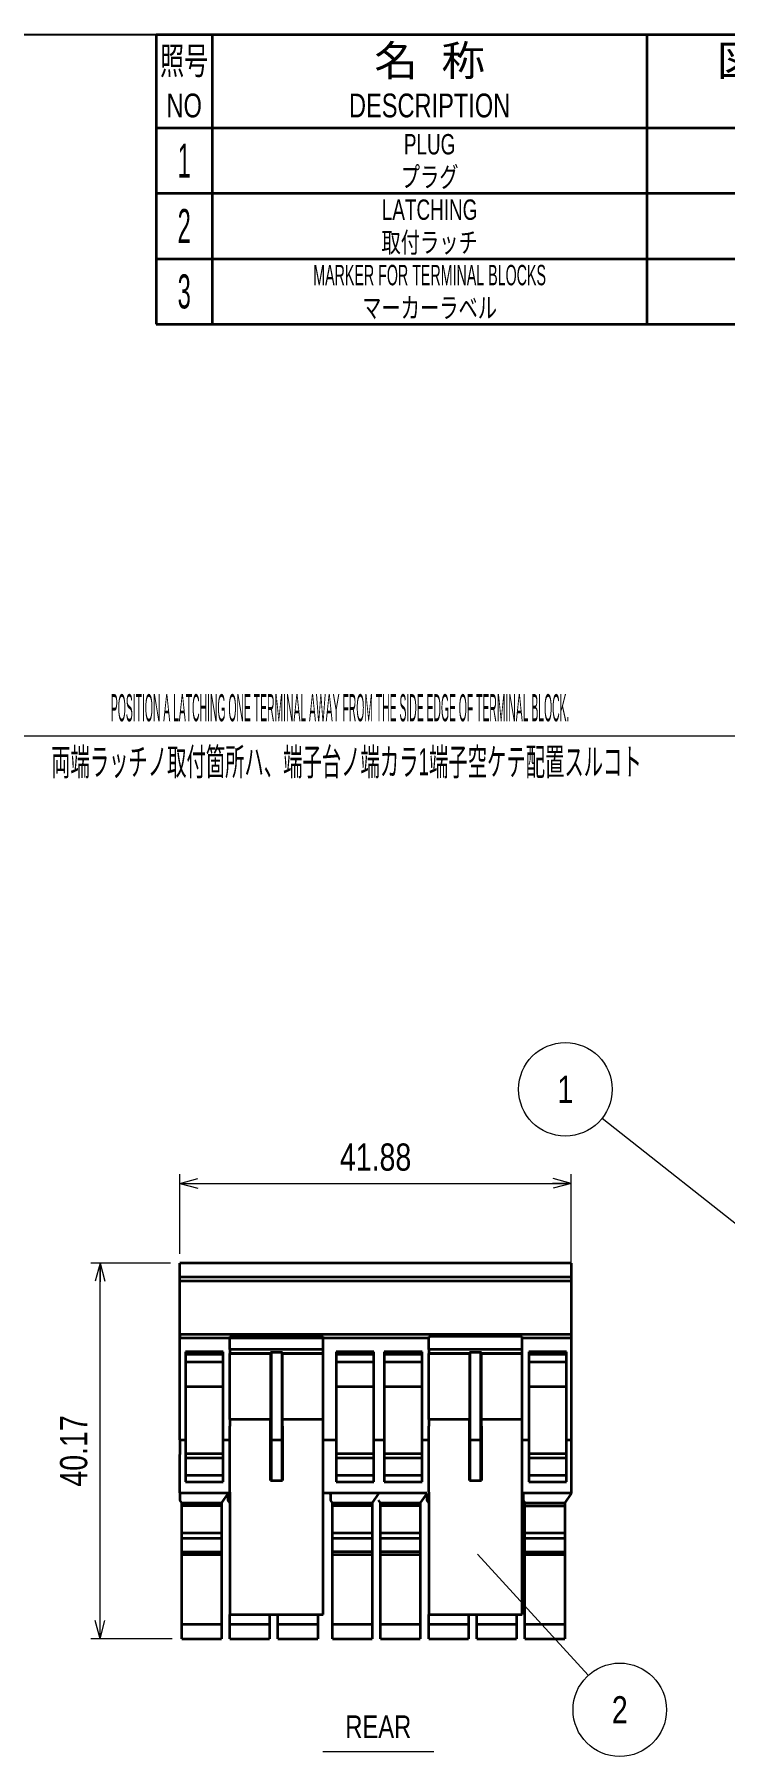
# Model space of a CAD drawing. Header units: millimetres. Extents: x 7 to 413, y 10 to 287.
# Drawn here: x 221.5 to 295.3, y 102.5 to 286.8 of the extents above; entities that cross this region are included whole.
import ezdxf
from ezdxf.enums import TextEntityAlignment as Align

# ---------------------------------------------------------------- set-up
doc = ezdxf.new("R2010")
doc.units = ezdxf.units.MM
for name, color, linetype in [('1', 7, 'Continuous'), ('GR01_バルーン', 7, 'Continuous'), ('図面枠D8M', 7, 'Continuous'), ('表題、部品表', 7, 'Continuous'), ('表題、部品表_02', 7, 'Continuous'), ('表題、部品表_03', 7, 'Continuous')]:
    doc.layers.add(name, color=color, linetype=linetype)
doc.styles.add('HG丸ｺﾞｼｯｸM-PRO', font='')
doc.styles.get('HG丸ｺﾞｼｯｸM-PRO').set_extended_font_data('HG丸ｺﾞｼｯｸM-PRO')

# ---------------------------------------------------------------- blocks, each defined once
blk = doc.blocks.new('BLKF023')
at = {"layer": '図面枠D8M', "color": 2, "linetype": 'Continuous', "lineweight": 25}
blk.add_line((33, 286.75), (413, 286.75), dxfattribs=at)
blk = doc.blocks.new('BLKF027')
at = {"layer": '図面枠D8M', "color": 4, "linetype": 'Continuous', "lineweight": 35}
for p, q in [((234.5, 286.75), (234.5, 276.75)), ((234.5, 286.75), (413, 286.75)), ((240.5, 286.75), (240.5, 276.75)), ((287, 286.75), (287, 276.75)), ((322, 286.75), (322, 276.75)), ((342, 286.75), (342, 276.75)), ((366, 286.75), (366, 276.75)), ((374, 286.75), (374, 276.75)), ((413, 286.75), (413, 276.75)), ((342, 281.75), (366, 281.75)), ((348, 280.75), (348, 281.75)), ((354, 281.75), (354, 280.75)), ((360, 281.75), (360, 280.75)), ((234.5, 276.75), (413, 276.75))]:
    blk.add_line(p, q, dxfattribs=at)
at = {"layer": '図面枠D8M', "color": 3, "linetype": 'Continuous', "lineweight": 35, "style": 'HG丸ｺﾞｼｯｸM-PRO'}
for s, height, width, p in [('照号', 2.909, 0.651535, (237.5, 283.95)), ('名  称', 3.273, 1.042426, (263.75, 283.95)), ('図面番号', 3.273, 1.127518, (304.5, 283.95)), ('材 料', 3.273, 1.042439, (332, 283.95)), ('一組分所要数', 2.036, 0.966638, (354, 285.25)), ('質量', 2.909, 0.781842, (370, 284.25)), ('記  事', 3.273, 1.042426, (393.5, 283.95)), ('PCS./SET.', 1.309, 0.862935, (354.5, 282.75)), ('NO', 2.545, 0.740841, (237.5, 279.15)), ('DESCRIPTION', 2.5455, 0.741365, (263.75, 279.15)), ('DRG.NO.', 2.545, 0.741189, (304.5, 279.15)), ('MATERIAL', 2.545, 0.594756, (332, 279.15)), ('REMARKS', 2.545, 0.742803, (393.5, 279.15)), ('WEIGHT', 1.309, 0.635507, (370, 279.25))]:
    blk.add_text(s, height=height, dxfattribs=dict(at, width=width)).set_placement(p, align=Align.MIDDLE_CENTER)
blk = doc.blocks.new('BLKF026')
at = {"layer": '図面枠D8M', "color": 3, "linetype": 'Continuous', "lineweight": 35}
blk.add_blockref('BLKF027', (0, 0), dxfattribs=at)
blk = doc.blocks.new('BLKF028')
at = {"layer": '表題、部品表_02', "color": 4, "linetype": 'Continuous', "lineweight": 35}
for p, q in [((234.5, 276.75), (234.5, 269.75)), ((234.5, 276.75), (413, 276.75)), ((240.5, 276.75), (240.5, 269.75)), ((287, 276.75), (287, 269.75)), ((322, 276.75), (322, 269.75)), ((342, 276.75), (342, 269.75)), ((348, 276.75), (348, 269.75)), ((354, 276.75), (354, 269.75)), ((360, 269.75), (360, 276.75)), ((366, 276.75), (366, 269.75)), ((374, 276.75), (374, 269.75)), ((413, 276.75), (413, 269.75)), ((234.5, 269.75), (413, 269.75))]:
    blk.add_line(p, q, dxfattribs=at)
blk = doc.blocks.new('FXTIP_ARROW_S')
at = {"color": 0, "linetype": 'Continuous', "lineweight": -2}
for q in [(-1, 0), (-0.966, 0.259), (-0.966, -0.259)]:
    blk.add_line((0, 0), q, dxfattribs=at)
blk = doc.blocks.new('FXTIP_ARROW_E')
at = {"color": 0, "linetype": 'Continuous', "lineweight": -2}
for q in [(-1, 0), (-0.966, 0.259), (-0.966, -0.259)]:
    blk.add_line((0, 0), q, dxfattribs=at)
blk = doc.blocks.new('BLKF049')
at = {"layer": '表題、部品表_02', "color": 4, "linetype": 'Continuous', "lineweight": 35}
for p, q in [((234.5, 269.75), (234.5, 262.75)), ((234.5, 269.75), (413, 269.75)), ((240.5, 269.75), (240.5, 262.75)), ((287, 269.75), (287, 262.75)), ((322, 269.75), (322, 262.75)), ((342, 269.75), (342, 262.75)), ((348, 269.75), (348, 262.75)), ((354, 269.75), (354, 262.75)), ((360, 262.75), (360, 269.75)), ((366, 269.75), (366, 262.75)), ((374, 269.75), (374, 262.75)), ((413, 269.75), (413, 262.75)), ((234.5, 262.75), (413, 262.75))]:
    blk.add_line(p, q, dxfattribs=at)
blk = doc.blocks.new('BLKF050')
at = {"layer": '表題、部品表_02', "color": 4, "linetype": 'Continuous', "lineweight": 35}
for p, q in [((234.5, 262.75), (234.5, 255.75)), ((234.5, 262.75), (413, 262.75)), ((240.5, 262.75), (240.5, 255.75)), ((287, 262.75), (287, 255.75)), ((322, 262.75), (322, 255.75)), ((342, 262.75), (342, 255.75)), ((348, 262.75), (348, 255.75)), ((354, 262.75), (354, 255.75)), ((360, 255.75), (360, 262.75)), ((366, 262.75), (366, 255.75)), ((374, 262.75), (374, 255.75)), ((413, 262.75), (413, 255.75)), ((234.5, 255.75), (413, 255.75))]:
    blk.add_line(p, q, dxfattribs=at)

msp = doc.modelspace()

# ---------------------------------------------------------------- linework, layer by layer
at = {"layer": '1', "color": 7, "linetype": 'Continuous', "lineweight": 35}
for p, q in [((237.03, 136.36), (237.03, 155.26)), ((278.9, 155.26), (237.03, 155.26)), ((278.9, 155.26), (278.9, 153.76)), ((278.9, 153.76), (237.03, 153.76)), ((237.03, 153.39), (278.9, 153.39)), ((278.9, 153.76), (278.9, 153.39)), ((278.9, 153.39), (278.9, 147.66)), ((237.03, 147.66), (237.03, 147.29)), ((237.03, 147.66), (278.9, 147.66)), ((278.9, 147.66), (278.9, 147.29)), ((237.03, 147.29), (242.38, 147.29)), ((237.03, 147.29), (263.65, 147.29)), ((241.68, 145.79), (237.63, 145.79)), ((237.63, 145.79), (237.63, 136.36)), ((241.68, 136.36), (241.68, 145.79)), ((252.38, 147.41), (242.38, 147.41)), ((242.38, 147.41), (242.38, 147.26)), ((242.38, 146.02), (242.38, 147.26)), ((252.38, 146.02), (242.38, 146.02)), ((242.38, 146.02), (242.38, 145.65)), ((242.38, 145.65), (246.73, 145.65)), ((242.38, 145.65), (242.38, 145.58)), ((246.73, 145.73), (248.03, 145.73)), ((246.73, 145.65), (246.73, 145.73)), ((246.73, 145.58), (246.73, 145.65)), ((246.83, 136.36), (246.83, 145.73)), ((247.93, 145.73), (247.93, 136.36)), ((248.03, 145.65), (248.03, 145.73)), ((248.03, 145.65), (252.38, 145.65)), ((248.03, 145.58), (248.03, 145.65)), ((252.38, 147.26), (252.38, 147.41)), ((252.38, 146.02), (252.38, 147.26)), ((252.38, 145.65), (252.38, 146.02)), ((252.38, 145.58), (252.38, 145.65)), ((257.8, 145.79), (253.75, 145.79)), ((253.75, 145.79), (253.75, 136.36)), ((257.8, 136.36), (257.8, 145.79)), ((262.95, 145.79), (258.9, 145.79)), ((258.9, 145.79), (258.9, 136.36)), ((262.95, 136.36), (262.95, 145.79)), ((273.65, 147.41), (263.65, 147.41)), ((263.65, 147.41), (263.65, 147.26)), ((263.65, 146.02), (263.65, 147.26)), ((273.65, 146.02), (263.65, 146.02)), ((263.65, 146.02), (263.65, 145.65)), ((263.65, 145.65), (268, 145.65)), ((263.65, 145.65), (263.65, 145.58)), ((268, 145.73), (269.3, 145.73)), ((268, 145.65), (268, 145.73)), ((268, 145.58), (268, 145.65)), ((268.1, 136.36), (268.1, 145.73)), ((269.2, 145.73), (269.2, 136.36)), ((269.3, 145.65), (269.3, 145.73)), ((269.3, 145.65), (273.65, 145.65)), ((269.3, 145.58), (269.3, 145.65)), ((273.65, 147.26), (273.65, 147.41)), ((273.65, 147.29), (278.9, 147.29)), ((273.65, 146.02), (273.65, 147.26)), ((273.65, 145.65), (273.65, 146.02)), ((273.65, 145.58), (273.65, 145.65)), ((278.4, 145.79), (274.35, 145.79)), ((274.35, 145.79), (274.35, 136.36)), ((278.4, 136.36), (278.4, 145.79)), ((278.9, 147.29), (278.9, 136.36)), ((237.63, 145.51), (241.68, 145.51)), ((237.63, 144.69), (241.68, 144.69)), ((242.38, 145.58), (246.73, 145.58)), ((242.38, 138.54), (242.38, 145.58)), ((246.73, 145.58), (246.73, 138.54)), ((246.73, 145.51), (246.83, 145.51)), ((246.73, 144.69), (246.83, 144.69)), ((247.93, 145.51), (248.03, 145.51)), ((247.93, 144.69), (248.03, 144.69)), ((248.03, 145.58), (252.38, 145.58)), ((248.03, 138.54), (248.03, 145.58)), ((252.38, 138.54), (252.38, 145.58)), ((253.75, 145.51), (257.8, 145.51)), ((253.75, 144.69), (257.8, 144.69)), ((258.9, 145.51), (262.95, 145.51)), ((258.9, 144.69), (262.95, 144.69)), ((263.65, 145.58), (268, 145.58)), ((263.65, 138.54), (263.65, 145.58)), ((268, 145.58), (268, 138.54)), ((268, 145.51), (268.1, 145.51)), ((268, 144.69), (268.1, 144.69)), ((269.2, 145.51), (269.3, 145.51)), ((269.2, 144.69), (269.3, 144.69)), ((269.3, 145.58), (273.65, 145.58)), ((269.3, 138.54), (269.3, 145.58)), ((273.65, 138.54), (273.65, 145.58)), ((274.35, 145.51), (278.4, 145.51)), ((274.35, 144.69), (278.4, 144.69)), ((237.63, 142.07), (241.68, 142.07)), ((246.73, 142.07), (246.83, 142.07)), ((247.93, 142.07), (248.03, 142.07)), ((253.75, 142.07), (257.8, 142.07)), ((258.9, 142.07), (262.95, 142.07)), ((268, 142.07), (268.1, 142.07)), ((269.2, 142.07), (269.3, 142.07)), ((274.35, 142.07), (278.4, 142.07)), ((246.73, 138.54), (242.38, 138.54)), ((242.38, 138.54), (242.38, 137.82)), ((246.73, 137.82), (246.73, 138.54)), ((252.38, 138.54), (248.03, 138.54)), ((248.03, 137.82), (248.03, 138.54)), ((252.38, 137.82), (252.38, 138.54)), ((268, 138.54), (263.65, 138.54)), ((263.65, 138.54), (263.65, 137.82)), ((268, 137.82), (268, 138.54)), ((273.65, 138.54), (269.3, 138.54)), ((269.3, 137.82), (269.3, 138.54)), ((273.65, 137.82), (273.65, 138.54)), ((242.38, 130.76), (242.38, 137.82)), ((246.73, 131.99), (246.73, 137.82)), ((248.03, 137.82), (248.03, 131.99)), ((252.38, 130.76), (252.38, 137.82)), ((263.65, 130.76), (263.65, 137.82)), ((268, 131.99), (268, 137.82)), ((269.3, 137.82), (269.3, 131.99)), ((273.65, 130.76), (273.65, 137.82)), ((237.03, 136.36), (237.63, 136.36)), ((237.03, 136.36), (237.03, 134.94)), ((237.03, 134.94), (237.03, 134.79)), ((237.03, 130.68), (237.03, 134.79)), ((237.63, 136.36), (237.63, 134.94)), ((237.63, 134.94), (237.63, 134.79)), ((241.68, 134.87), (237.63, 134.87)), ((237.63, 134.79), (237.63, 131.88)), ((241.68, 136.36), (242.38, 136.36)), ((241.68, 134.94), (241.68, 136.36)), ((241.68, 134.79), (241.68, 134.94)), ((241.68, 131.88), (241.68, 134.79)), ((246.83, 134.87), (246.73, 134.87)), ((246.83, 136.36), (247.93, 136.36)), ((246.83, 134.94), (246.83, 136.36)), ((246.83, 134.79), (246.83, 134.94)), ((246.83, 131.99), (246.83, 134.79)), ((247.93, 136.36), (247.93, 134.94)), ((247.93, 134.94), (247.93, 134.79)), ((248.03, 134.87), (247.93, 134.87)), ((247.93, 134.79), (247.93, 131.99)), ((252.38, 136.36), (253.75, 136.36)), ((253.75, 136.36), (253.75, 134.94)), ((253.75, 134.94), (253.75, 134.79)), ((257.8, 134.87), (253.75, 134.87)), ((253.75, 134.79), (253.75, 131.88)), ((257.8, 136.36), (258.9, 136.36)), ((257.8, 136.36), (258.9, 136.36)), ((257.8, 134.94), (257.8, 136.36)), ((257.8, 134.79), (257.8, 134.94)), ((257.8, 131.88), (257.8, 134.79)), ((258.9, 136.36), (258.9, 134.94)), ((258.9, 134.94), (258.9, 134.79)), ((262.95, 134.87), (258.9, 134.87)), ((258.9, 134.79), (258.9, 131.88)), ((262.95, 136.36), (263.65, 136.36)), ((262.95, 134.94), (262.95, 136.36)), ((262.95, 134.79), (262.95, 134.94)), ((262.95, 131.88), (262.95, 134.79)), ((268.1, 134.87), (268, 134.87)), ((268.1, 136.36), (269.2, 136.36)), ((268.1, 134.94), (268.1, 136.36)), ((268.1, 134.79), (268.1, 134.94)), ((268.1, 131.99), (268.1, 134.79)), ((269.2, 136.36), (269.2, 134.94)), ((269.2, 134.94), (269.2, 134.79)), ((269.3, 134.87), (269.2, 134.87)), ((269.2, 134.79), (269.2, 131.99)), ((273.65, 136.36), (274.35, 136.36)), ((274.35, 136.36), (274.35, 134.94)), ((274.35, 134.94), (274.35, 134.79)), ((278.4, 134.87), (274.35, 134.87)), ((274.35, 134.79), (274.35, 131.88)), ((278.4, 136.36), (278.9, 136.36)), ((278.4, 134.94), (278.4, 136.36)), ((278.4, 134.79), (278.4, 134.94)), ((278.4, 131.88), (278.4, 134.79)), ((278.9, 136.36), (278.9, 134.94)), ((278.9, 134.94), (278.9, 134.79)), ((278.9, 134.79), (278.9, 130.68)), ((241.68, 134.38), (237.63, 134.38)), ((246.83, 134.38), (246.73, 134.38)), ((248.03, 134.38), (247.93, 134.38)), ((257.8, 134.38), (253.75, 134.38)), ((262.95, 134.38), (258.9, 134.38)), ((268.1, 134.38), (268, 134.38)), ((269.3, 134.38), (269.2, 134.38)), ((278.4, 134.38), (274.35, 134.38)), ((237.63, 132.58), (241.68, 132.58)), ((237.63, 131.88), (241.68, 131.88)), ((246.73, 132.58), (246.83, 132.58)), ((246.73, 131.99), (248.03, 131.99)), ((247.93, 132.58), (248.03, 132.58)), ((253.75, 132.58), (257.8, 132.58)), ((253.75, 131.88), (257.8, 131.88)), ((258.9, 132.58), (262.95, 132.58)), ((258.9, 131.88), (262.95, 131.88)), ((268, 132.58), (268.1, 132.58)), ((268, 131.99), (269.3, 131.99)), ((269.2, 132.58), (269.3, 132.58)), ((274.35, 132.58), (278.4, 132.58)), ((274.35, 131.88), (278.4, 131.88)), ((237.03, 130.68), (242.38, 130.68)), ((237.03, 130.68), (242.38, 130.68)), ((237.03, 130.68), (237.03, 129.92)), ((237.23, 129.63), (237.03, 129.92)), ((237.23, 129.58), (237.23, 129.63)), ((241.48, 129.58), (237.23, 129.58)), ((237.23, 129.3), (237.23, 129.58)), ((241.48, 129.3), (237.23, 129.3)), ((237.23, 126.37), (237.23, 129.3)), ((242.18, 130.63), (241.48, 129.63)), ((241.48, 129.63), (241.48, 129.58)), ((241.48, 129.58), (241.48, 129.3)), ((241.48, 129.3), (241.48, 126.37)), ((242.18, 130.63), (242.18, 129.92)), ((242.38, 129.63), (242.18, 129.92)), ((242.38, 130.76), (242.38, 118.03)), ((252.38, 117.65), (252.38, 130.76)), ((252.38, 130.68), (263.45, 130.68)), ((253.15, 130.63), (253.05, 130.49)), ((253.15, 130.63), (253.15, 129.92)), ((253.35, 129.63), (253.15, 129.92)), ((253.35, 129.58), (253.35, 129.63)), ((257.6, 129.58), (253.35, 129.58)), ((253.35, 129.3), (253.35, 129.58)), ((257.6, 129.3), (253.35, 129.3)), ((253.35, 126.37), (253.35, 129.3)), ((258.3, 130.63), (257.6, 129.63)), ((257.6, 129.63), (257.6, 129.58)), ((257.6, 129.58), (257.6, 129.3)), ((257.6, 129.3), (257.6, 126.37)), ((258.5, 129.63), (258.3, 129.92)), ((258.5, 129.58), (258.5, 129.63)), ((262.75, 129.58), (258.5, 129.58)), ((258.5, 129.3), (258.5, 129.58)), ((262.75, 129.3), (258.5, 129.3)), ((258.5, 126.37), (258.5, 129.3)), ((263.45, 130.63), (262.75, 129.63)), ((262.75, 129.63), (262.75, 129.58)), ((262.75, 129.58), (262.75, 129.3)), ((262.75, 129.3), (262.75, 126.37)), ((263.45, 130.63), (263.45, 129.92)), ((263.65, 129.63), (263.45, 129.92)), ((263.65, 130.76), (263.65, 118.03)), ((273.65, 118.03), (273.65, 130.76)), ((273.65, 130.68), (278.9, 130.68)), ((273.75, 130.63), (273.65, 130.49)), ((273.75, 130.63), (273.75, 129.92)), ((273.95, 129.63), (273.75, 129.92)), ((273.95, 129.58), (273.95, 129.63)), ((278.2, 129.58), (273.95, 129.58)), ((273.95, 129.3), (273.95, 129.58)), ((273.95, 129.3), (278.2, 129.3)), ((273.95, 126.37), (273.95, 129.3)), ((278.9, 130.63), (278.2, 129.63)), ((278.2, 129.63), (278.2, 129.58)), ((278.2, 129.58), (278.2, 129.3)), ((278.2, 129.3), (278.2, 126.37)), ((278.9, 130.68), (278.9, 130.63)), ((241.48, 126.37), (237.23, 126.37)), ((237.23, 125.8), (237.23, 126.37)), ((241.48, 125.8), (237.23, 125.8)), ((237.23, 124.37), (237.23, 125.8)), ((241.48, 126.37), (241.48, 125.8)), ((241.48, 125.8), (241.48, 124.37)), ((257.6, 126.37), (253.35, 126.37)), ((253.35, 125.8), (253.35, 126.37)), ((257.6, 125.8), (253.35, 125.8)), ((253.35, 124.37), (253.35, 125.8)), ((257.6, 126.37), (257.6, 125.8)), ((257.6, 125.8), (257.6, 124.37)), ((262.75, 126.37), (258.5, 126.37)), ((258.5, 125.8), (258.5, 126.37)), ((262.75, 125.8), (258.5, 125.8)), ((258.5, 124.37), (258.5, 125.8)), ((262.75, 126.37), (262.75, 125.8)), ((262.75, 125.8), (262.75, 124.37)), ((278.2, 126.37), (273.95, 126.37)), ((273.95, 125.8), (273.95, 126.37)), ((278.2, 125.8), (273.95, 125.8)), ((273.95, 124.37), (273.95, 125.8)), ((278.2, 126.37), (278.2, 125.8)), ((278.2, 125.8), (278.2, 124.37)), ((237.23, 124.37), (241.48, 124.37)), ((237.23, 124.08), (237.23, 124.37)), ((237.23, 124.08), (241.48, 124.08)), ((237.23, 116.58), (237.23, 124.08)), ((241.48, 124.37), (241.48, 124.08)), ((241.48, 124.08), (241.48, 116.58)), ((257.6, 124.37), (253.35, 124.37)), ((253.35, 124.08), (253.35, 124.37)), ((253.35, 124.08), (257.6, 124.08)), ((253.35, 116.58), (253.35, 124.08)), ((257.6, 124.37), (257.6, 124.08)), ((257.6, 124.08), (257.6, 116.58)), ((262.75, 124.37), (258.5, 124.37)), ((258.5, 124.08), (258.5, 124.37)), ((258.5, 124.08), (262.75, 124.08)), ((258.5, 116.58), (258.5, 124.08)), ((262.75, 124.37), (262.75, 124.08)), ((262.75, 124.08), (262.75, 116.58)), ((273.95, 124.37), (278.2, 124.37)), ((273.95, 124.08), (273.95, 124.37)), ((273.95, 124.08), (278.2, 124.08)), ((273.95, 116.58), (273.95, 124.08)), ((278.2, 124.37), (278.2, 124.08)), ((278.2, 124.08), (278.2, 116.58)), ((242.38, 118.03), (242.38, 117.65)), ((263.65, 118.03), (263.65, 117.65)), ((273.65, 117.65), (273.65, 118.03)), ((241.48, 116.58), (237.23, 116.58)), ((237.23, 115.08), (237.23, 116.58)), ((241.48, 116.58), (241.48, 115.08)), ((242.38, 117.65), (252.38, 117.65)), ((242.38, 116.58), (242.38, 117.65)), ((246.63, 116.58), (242.38, 116.58)), ((242.38, 115.08), (242.38, 116.58)), ((246.63, 117.65), (246.63, 116.58)), ((246.63, 116.58), (246.63, 115.08)), ((247.53, 116.58), (247.53, 117.65)), ((251.78, 116.58), (247.53, 116.58)), ((247.53, 115.08), (247.53, 116.58)), ((251.78, 117.65), (251.78, 116.58)), ((251.78, 116.58), (251.78, 115.08)), ((257.6, 116.58), (253.35, 116.58)), ((253.35, 115.08), (253.35, 116.58)), ((257.6, 116.58), (257.6, 115.08)), ((262.75, 116.58), (258.5, 116.58)), ((258.5, 115.08), (258.5, 116.58)), ((262.75, 116.58), (262.75, 115.08)), ((263.65, 117.65), (273.65, 117.65)), ((263.65, 116.58), (263.65, 117.65)), ((267.9, 116.58), (263.65, 116.58)), ((263.65, 115.08), (263.65, 116.58)), ((267.9, 117.65), (267.9, 116.58)), ((267.9, 116.58), (267.9, 115.08)), ((268.8, 116.58), (268.8, 117.65)), ((273.05, 116.58), (268.8, 116.58)), ((268.8, 115.08), (268.8, 116.58)), ((273.05, 117.65), (273.05, 116.58)), ((273.05, 116.58), (273.05, 115.08)), ((278.2, 116.58), (273.95, 116.58)), ((273.95, 115.08), (273.95, 116.58)), ((278.2, 116.58), (278.2, 115.08)), ((237.23, 115.08), (241.48, 115.08)), ((242.38, 115.08), (246.63, 115.08)), ((247.53, 115.08), (251.78, 115.08)), ((253.35, 115.08), (257.6, 115.08)), ((258.5, 115.08), (262.75, 115.08)), ((263.65, 115.08), (267.9, 115.08)), ((268.8, 115.08), (273.05, 115.08)), ((273.95, 115.08), (278.2, 115.08))]:
    msp.add_line(p, q, dxfattribs=at)
at = {"layer": 'GR01_バルーン', "color": 7, "linetype": 'Continuous', "lineweight": 13}
for p, q in [((298.27, 211.67), (211.42, 211.67)), ((301.79, 155.26), (282.19, 170.76)), ((237.03, 156.26), (237.03, 164.79)), ((278.9, 154.39), (278.9, 164.79)), ((237.03, 163.79), (278.9, 163.79)), ((236.03, 155.26), (227.5, 155.26)), ((228.5, 115.08), (228.5, 155.26)), ((268.89, 124.11), (280.71, 111.16)), ((236.23, 115.08), (227.5, 115.08)), ((252.32, 103), (264.19, 103))]:
    msp.add_line(p, q, dxfattribs=at)
for centre in [(278.27, 173.87), (284.09, 107.47)]:
    msp.add_circle(centre, 5, dxfattribs=at)

# ---------------------------------------------------------------- block references
at = {"layer": 'GR01_バルーン', "color": 7, "linetype": 'Continuous', "lineweight": 13, "xscale": 2, "yscale": 2}
for name, p, rotation in [('FXTIP_ARROW_S', (237.03, 163.79), 180), ('FXTIP_ARROW_E', (278.9, 163.79), 360), ('FXTIP_ARROW_E', (228.5, 155.26), 90), ('FXTIP_ARROW_S', (228.5, 115.08), 270)]:
    msp.add_blockref(name, p, dxfattribs=dict(at, rotation=rotation))
at = {"layer": '図面枠D8M', "color": 4, "linetype": 'Continuous', "lineweight": 13}
msp.add_blockref('BLKF023', (0, 0), dxfattribs=at)
at = {"layer": '図面枠D8M', "color": 3, "linetype": 'Continuous', "lineweight": 35}
msp.add_blockref('BLKF026', (0, 0), dxfattribs=at)
at = {"layer": '表題、部品表_02', "color": 4, "linetype": 'Continuous', "lineweight": 35}
for name in ['BLKF028', 'BLKF049', 'BLKF050']:
    msp.add_blockref(name, (0, 0), dxfattribs=at)

# ---------------------------------------------------------------- texts
at = {"layer": 'GR01_バルーン', "color": 7, "linetype": 'Continuous', "lineweight": 13, "style": 'HG丸ｺﾞｼｯｸM-PRO', "width": 0.28508}
msp.add_text('POSITION A LATCHING ONE TERMINAL AWAY FROM THE SIDE EDGE OF TERMINAL BLOCK.', height=2.9091, dxfattribs=at).set_placement((254.18, 214.7), align=Align.MIDDLE_CENTER)
at = {"layer": 'GR01_バルーン', "color": 7, "linetype": 'Continuous', "lineweight": 13, "style": 'HG丸ｺﾞｼｯｸM-PRO', "width": 0.521228}
msp.add_text('両端ラッチノ取付箇所ハ、端子台ノ端カラ1端子空ケテ配置スルコト', height=2.9091, dxfattribs=at).set_placement((254.85, 206.59), align=Align.BOTTOM_CENTER)
at = {"layer": 'GR01_バルーン', "color": 7, "linetype": 'Continuous', "lineweight": 13, "style": 'HG丸ｺﾞｼｯｸM-PRO', "width": 0.784542}
for s, p in [('1', (278.27, 173.87)), ('2', (284.09, 107.47))]:
    msp.add_text(s, height=2.91, rotation=0, dxfattribs=at).set_placement(p, align=Align.MIDDLE_CENTER)
at = {"layer": 'GR01_バルーン', "color": 7, "linetype": 'Continuous', "lineweight": 13, "style": 'HG丸ｺﾞｼｯｸM-PRO', "width": 0.7847}
for s, rotation, p in [('41.88', 0, (257.97, 164.29)), ('40.17', 90, (228, 135.17))]:
    msp.add_text(s, height=2.909, rotation=rotation, dxfattribs=at).set_placement(p, align=Align.BOTTOM_CENTER)
at = {"layer": '表題、部品表', "color": 3, "linetype": 'Continuous', "lineweight": 13, "style": 'HG丸ｺﾞｼｯｸM-PRO', "width": 0.782715}
msp.add_text('REAR', height=2.424, dxfattribs=at).set_placement((258.26, 105.66), align=Align.MIDDLE_CENTER)
at = {"layer": '表題、部品表_03', "color": 3, "linetype": 'Continuous', "lineweight": 35, "style": 'HG丸ｺﾞｼｯｸM-PRO'}
for s, height, width, p in [('1', 3.64, 0.521199, (237.5, 273.25)), ('PLUG', 2.182, 0.691383, (263.75, 275)), ('プラグ', 2.182, 0.692256, (263.75, 271.5)), ('LATCHING', 2.182, 0.692881, (263.75, 268)), ('2', 3.64, 0.521199, (237.5, 266.25)), ('取付ラッチ', 2.182, 0.692256, (263.75, 264.5)), ('MARKER FOR TERMINAL BLOCKS', 2.1818, 0.522321, (263.75, 261)), ('3', 3.64, 0.521199, (237.5, 259.25)), ('マーカーラベル', 2.182, 0.692256, (263.75, 257.5))]:
    msp.add_text(s, height=height, dxfattribs=dict(at, width=width)).set_placement(p, align=Align.MIDDLE_CENTER)

doc.saveas('drawing.dxf')
